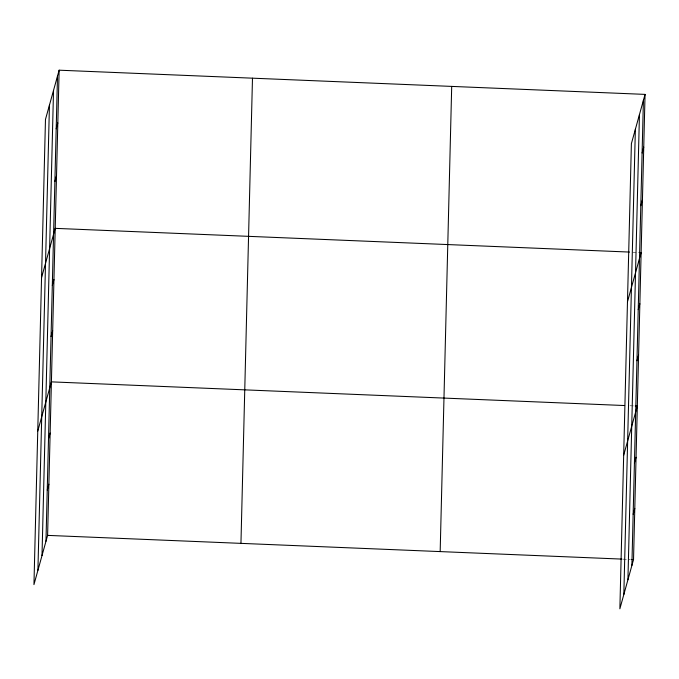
<?xml version="1.0" encoding="UTF-8"?>
<svg xmlns="http://www.w3.org/2000/svg" width="679" height="679" viewBox="0 0 679 679"><rect width="100%" height="100%" fill="white"/><g stroke="black" fill="none" stroke-linecap="round" stroke-linejoin="round"><path stroke-width="0.51" stroke-dasharray="3.4 2.55" d="M632.675 252.206L637.963 252.418M629.925 405.762L635.213 405.983M622.957 559.14L630.35 559.445"/><path stroke-width="1.02" d="M37.914 570.309L49.448 105.118M42.005 555.575L53.531 90.383M45.968 541.273L57.503 76.082M59.132 70.192L45.476 119.419L33.95 584.611L47.606 535.383L59.132 70.192L645.05 94.389L633.524 559.581L619.868 608.808L631.394 143.617L645.05 94.389M240.952 543.37L252.486 78.178M440.17 551.594L451.696 86.403M623.831 594.507L635.366 129.316M627.922 579.773L639.448 114.581M631.886 565.471L643.412 100.28M56.196 128.806L57.825 122.907M54.889 181.522L56.518 175.632M41.563 277.584L55.211 228.356L629.509 252.07M52.308 285.418L53.947 279.527M51.044 336.589L52.673 330.698M37.752 431.097L51.409 381.87L624.646 405.541M48.506 438.931L50.136 433.041M47.241 490.102L48.871 484.212M642.113 153.004L643.743 147.114M640.806 205.72L642.436 199.83M627.481 301.782L641.129 252.554L639.015 252.469M638.226 309.616L639.864 303.725M636.961 360.787L638.591 354.896M623.67 455.295L637.326 406.067L635.213 405.983M634.424 463.129L636.053 457.239M633.151 514.3L634.789 508.41M47.606 535.383L621.896 559.097M631.411 559.488L633.524 559.581"/></g></svg>
